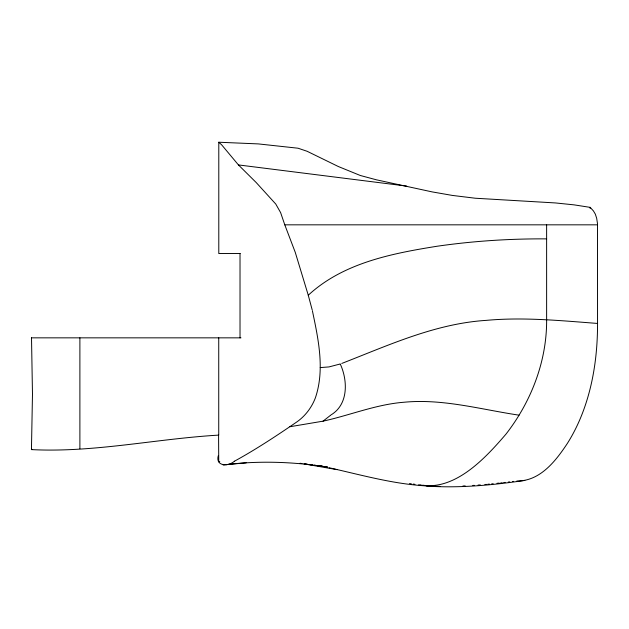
<?xml version="1.0" encoding="UTF-8"?>
<svg xmlns="http://www.w3.org/2000/svg" width="629" height="629" viewBox="0 0 629 629"><rect width="100%" height="100%" fill="white"/><g stroke="black" fill="none" stroke-linecap="round" stroke-linejoin="round"><path stroke-width="0.94" d="M516.849 480.988C540.02 481.374 555.808 460.939 567.382 443.39C573.813 433.224 579.073 422.326 583.256 411.051C593.627 383.116 597.589 353.128 597.55 323.44L597.511 223.665L596.669 218.255L595.317 214.112L593.406 210.888L590.175 207.366L574.104 204.865L555.486 202.947L475.312 198.229L452.393 195.43L432.076 191.884L376.457 179.823L360.315 175.491L338.268 166.496L307.156 151.298L298.052 148.216L258.315 143.907L218.79 142.233L218.79 253.534L240.207 253.534M234.546 461.151C255.995 449.421 276.988 435.52 297.36 421.564C305.513 415.706 311.772 407.309 315.349 397.953C325.004 369.64 318.329 339.07 312.385 310.75M218.735 337.844L218.735 435.111C156.448 438.728 93.729 452.833 31.45 449.601L32.48 394.171L31.513 337.844M590.136 208.443L590.175 207.366M218.247 455.805C215.44 466.168 228.02 466.946 234.42 461.214M31.45 449.601L31.882 449.279M420.73 485.061C455.372 490.966 485.73 457.739 506.054 434.034C531.214 401.617 546.876 361.18 546.632 319.878L546.625 224.828M312.181 309.877L308.265 295.229C343.096 262.953 391.741 253.495 437.069 246.246C473.33 241.009 509.993 238.643 546.625 238.878M331.035 414.904C348.851 404.211 347.617 379.877 340.226 363.955M289.898 426.737L323.039 421.163L330.563 415.274M341.775 363.444C388.565 345.25 435.268 323.628 486.162 320.373C523.273 316.953 560.533 320.625 597.55 323.44M339.77 364.097L328.975 366.927L320.208 367.595M323.039 421.163C350.164 415.219 376.252 404.353 404.156 402.23C442.989 398.534 480.988 409.495 519.043 415.164M219.773 461.631L218.735 461.796L218.585 434.788M524.83 480.438C492.444 485.156 459.665 488.253 426.934 486.107M512.462 481.539L513.657 481.389M508.248 482.05L509.757 481.869M503.711 482.577L505.221 482.404M500.692 482.923L502.201 482.75M496.926 483.331L499.182 483.088M491.642 483.874L493.152 483.725M223.153 465.02C257.851 460.475 293.028 461.678 327.56 467.088L314.241 465.193M226.306 464.674L246.175 462.81M487.868 484.236L489.378 484.094M484.849 484.511L486.359 484.377M478.056 485.069L480.32 484.896M472.756 485.446L474.274 485.344M462.897 485.997L465.177 485.887M238.509 165.002L256.215 182.559L275.777 204.063L280.62 212.61L284.78 224.828L597.55 224.828M31.45 337.844L240.97 337.844M439.946 486.366L434.647 486.241M433.703 486.186C398.071 485.454 363.578 475.485 329.053 467.724M433.57 486.17L430.299 485.934M427.036 485.659L422.955 485.266M238.58 164.94L406.696 186.098M418.662 484.778L420.51 484.998M413.174 484.071L414.991 484.322M304.727 463.832L307.581 464.241M309.484 464.509L312.338 464.917M409.542 483.536L411.358 483.811M300.08 463.259L302.014 463.565M303.941 463.864L337.058 469.635M320.208 465.798L327.45 467.371M218.79 142.233L221.581 144.756L238.438 164.924M284.78 224.828L295.276 252.402L308.265 295.229M240.019 253.534L240.019 337.844M79.891 337.844L79.891 448.752"/></g></svg>
